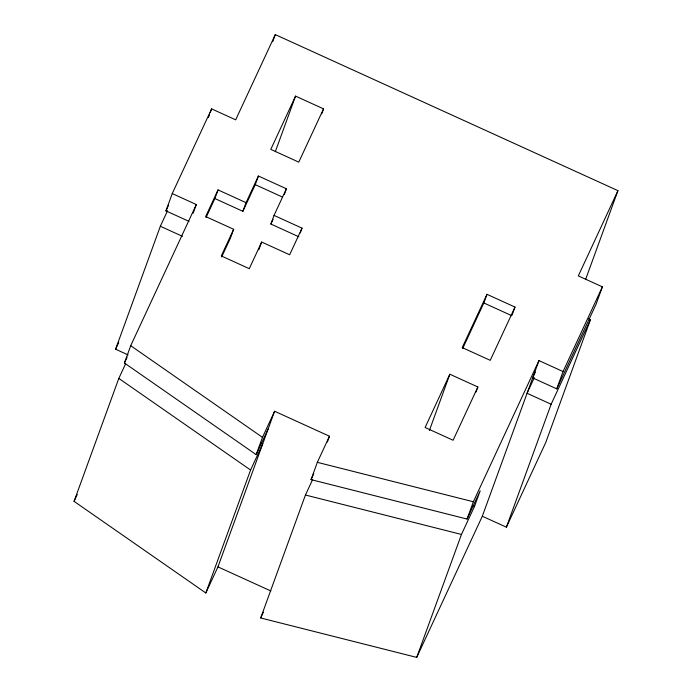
<?xml version="1.0" encoding="UTF-8"?>
<svg xmlns="http://www.w3.org/2000/svg" width="692" height="692" viewBox="0 0 692 692"><rect width="100%" height="100%" fill="white"/><g stroke="black" fill="none" stroke-linecap="round" stroke-linejoin="round"><path stroke-width="1.04" d="M128.115 354.909L115.59 349.209L160.345 226.258L167.585 210.679M189.054 221.397L165.942 210.87L172.239 193.57L211.605 108.869L235.678 119.837L275.286 34.6L617.939 190.655L585.562 279.585M208.456 117.519L209.503 114.638M210.204 112.718L211.605 108.869M327.377 441.998L329.47 436.228L274.603 411.238L217.954 566.878L205.827 592.983L74.061 501.345L118.816 378.394L125.607 363.793M268.306 428.538L256.178 454.635L124.422 363.006L130.71 345.706L196.312 204.538L172.239 193.57M193.172 213.188L196.312 204.538M214.892 198.552L218.041 189.902L246.032 202.652L242.883 211.302L214.892 198.552L206.052 217.573M272.709 41.676L275.286 34.6M218.041 189.902L205.662 216.544L233.654 229.294L230.505 237.936L221.665 256.966M242.883 211.302L255.262 184.66L258.41 176.019L286.41 188.769L284.308 194.53M275.312 151.695L295.545 96.11L323.536 108.86L321.711 113.886M258.851 249.725L261.654 242.036L289.645 254.786L302.023 228.152L274.032 215.402L286.41 188.769M298.875 236.802L270.883 224.052L274.032 215.402M300.276 232.953L302.023 228.152M205.827 592.983L250.573 470.032L262.709 443.927L260.953 442.664M256.178 454.635L262.476 437.344L274.603 411.238M535.383 372.045L532.667 377.884L556.749 388.852L563.037 371.552L538.964 360.593L482.315 516.232L416.714 657.4L260.694 617.973L305.449 495.014L312.637 479.547M416.714 657.4L461.469 534.449L474.591 506.215L480.187 490.818L467.065 519.052L311.045 479.625L317.343 462.334L329.47 436.228M429.369 430.536L449.861 374.234L477.861 386.984L476.018 392.035M462.697 348.491L483.846 302.966L486.995 294.325L514.995 307.075L512.192 314.756M467.065 519.052L473.363 501.761L538.964 360.593M482.315 516.232L506.388 527.192L551.143 404.24L590.501 319.54L588.581 318.657M590.501 319.54L545.754 442.491L506.388 527.192M617.939 190.655L578.322 275.892L602.403 286.851L596.106 304.143L556.749 388.852M165.942 210.87L168.658 205.022M115.59 349.209L118.756 342.393M124.422 363.006L127.129 357.159M74.061 501.345L77.253 494.486M233.654 229.294L221.276 255.928L249.276 268.678L261.654 242.036M246.032 202.652L258.41 176.019M295.545 96.11L270.788 149.385L298.78 162.127L323.536 108.86M270.883 224.052L273.089 219.295M311.045 479.625L313.744 473.83M260.694 617.973L263.392 612.169M449.861 374.234L425.104 427.5L453.104 440.25L477.861 386.984M486.995 294.325L462.239 347.592L490.239 360.342L514.995 307.075M534.311 377.694L527.07 393.272L551.143 404.24M563.037 371.552L602.403 286.851M472.489 505.714L474.591 506.215M317.343 462.334L473.363 501.761M305.449 495.014L461.469 534.449M255.262 184.66L282.293 196.978M483.846 302.966L511.846 315.716M160.345 226.258L182.489 236.344M217.954 566.878L270.866 590.977M130.71 345.706L262.476 437.344M118.816 378.394L250.573 470.032"/></g></svg>
